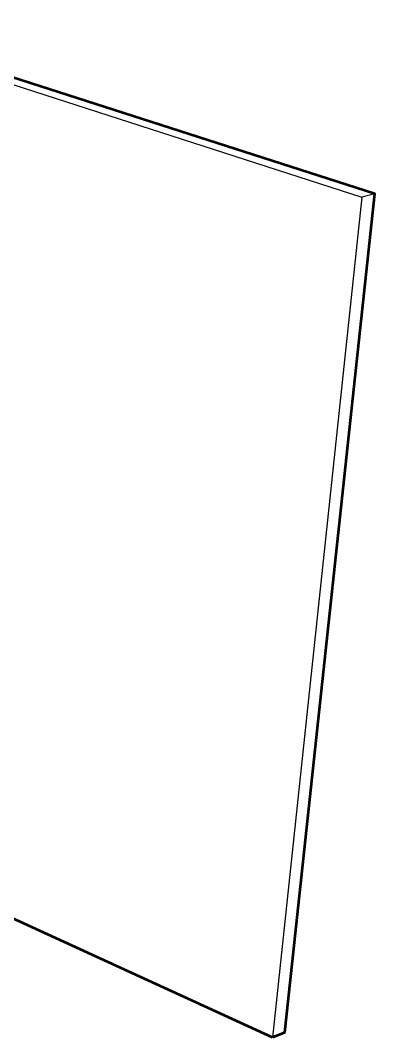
# Model space of a CAD drawing. Header units: inches. Extents: x 0.5 to 7.8, y 1 to 11.1.
# Drawn here: x 5.354 to 6.381, y 7.815 to 10.762 of the extents above; entities that cross this region are included whole.
import ezdxf

# ---------------------------------------------------------------- set-up
doc = ezdxf.new("R2010")
doc.units = ezdxf.units.IN
doc.header["$MEASUREMENT"] = 0
doc.layers.add('PDF_Geometry', color=7, linetype='Continuous')

msp = doc.modelspace()

# ---------------------------------------------------------------- linework, layer by layer
at = {"layer": 'PDF_Geometry', "lineweight": 53}
for points in [[(6.1203, 7.8293), (6.3809, 10.26), (4.8166, 10.7623), (4.7797, 10.7538)], [(6.0847, 7.8148), (4.6189, 8.4863)], [(6.1203, 7.8293), (6.0847, 7.8148)]]:
    msp.add_lwpolyline(points, dxfattribs=at)
at = {"layer": 'PDF_Geometry', "lineweight": 25}
for points in [[(4.7797, 10.7538), (6.3437, 10.2496)], [(6.3809, 10.26), (6.3437, 10.2496)], [(6.3438, 10.2496), (6.0847, 7.8148)]]:
    msp.add_lwpolyline(points, dxfattribs=at)

doc.saveas('drawing.dxf')
